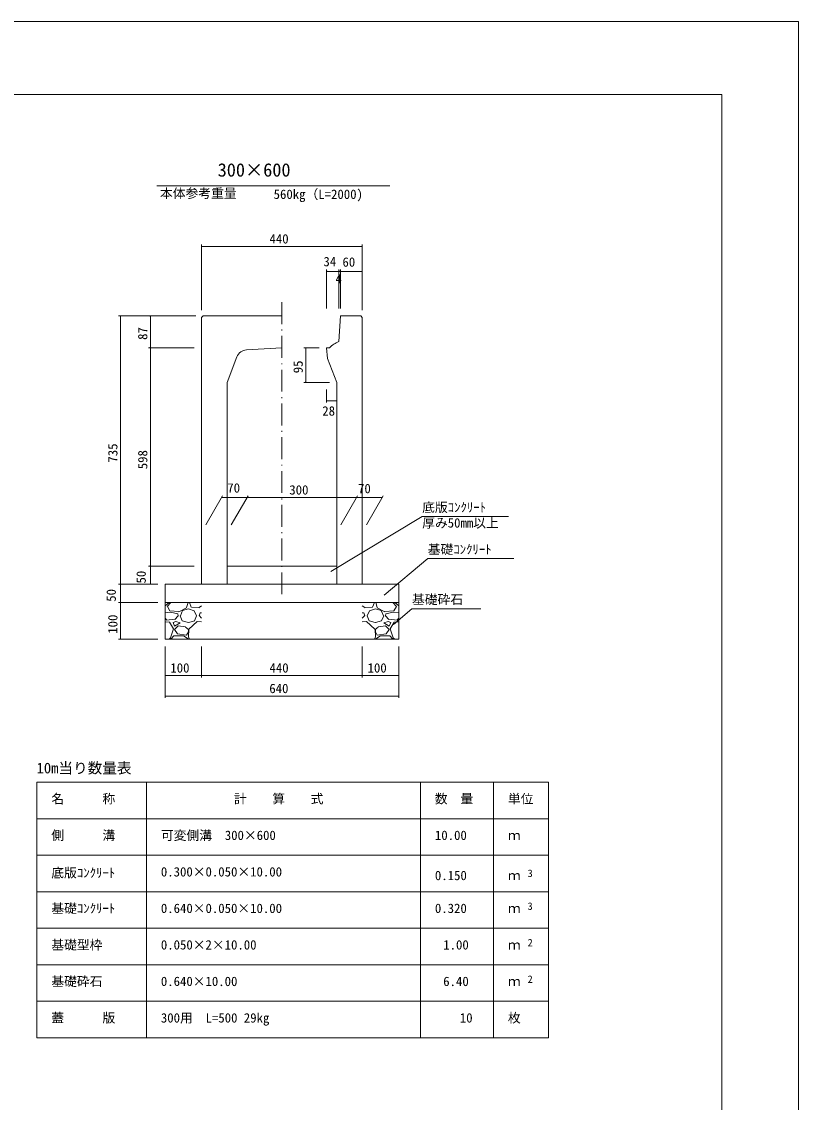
# Model space of a CAD drawing. Units: millimetres on the paper, scale 1:10. Extents: x 0 to 841, y 0 to 594.
# Drawn here: x 628.3 to 841, y 298 to 594 of the extents above; entities that cross this region are included whole.
import ezdxf
from ezdxf.enums import TextEntityAlignment as Align

# ---------------------------------------------------------------- set-up
doc = ezdxf.new("R2010")
doc.units = ezdxf.units.MM
doc.linetypes.add('DASHED_DOTTED', pattern=[9.25, 6, -1.5, 0.25, -1.5])
for name, color, linetype, lineweight in [('D-STR-DIM（寸法）', 7, 'Continuous', 18), ('D-STR-HTXT（旗揚げ）', 4, 'Continuous', 18), ('D-STR-STRn（構造物）', 7, 'Continuous', 18), ('D-STR（構造物外形線）', 1, 'Continuous', 18), ('D-TTL(外枠）', 2, 'Continuous', 18), ('DEFPOINTS_2', 8, 'Continuous', 18)]:
    doc.layers.add(name, color=color, linetype=linetype, lineweight=lineweight)
doc.layers.add('D-STR-TXT（文字）', color=7, linetype='Continuous')
doc.styles.add('ＭＳ ゴシック', font='')
doc.styles.get('ＭＳ ゴシック').set_extended_font_data('MS Gothic')

msp = doc.modelspace()

# ---------------------------------------------------------------- linework, layer by layer
at = {"layer": 'D-STR-DIM（寸法）'}
for p, q in [((677.602, 515.004), (677.602, 532.914)), ((721.602, 515.004), (721.602, 532.914)), ((677.602, 532.414), (677.752, 532.439)), ((677.602, 532.414), (677.622, 532.414)), ((677.752, 532.389), (677.602, 532.414)), ((677.622, 532.414), (721.582, 532.414)), ((721.452, 532.439), (721.602, 532.414)), ((721.602, 532.414), (721.452, 532.389)), ((721.602, 532.414), (721.582, 532.414)), ((711.802, 515.404), (711.802, 526.098)), ((711.802, 525.598), (711.952, 525.623)), ((711.802, 525.598), (711.822, 525.598)), ((711.952, 525.573), (711.802, 525.598)), ((711.822, 525.598), (715.182, 525.598)), ((715.052, 525.623), (715.202, 525.598)), ((715.202, 525.598), (715.052, 525.573)), ((715.202, 525.598), (715.182, 525.598)), ((715.202, 515.404), (715.202, 526.098)), ((715.202, 515.404), (715.202, 526.098)), ((715.202, 525.598), (715.352, 525.623)), ((715.202, 525.598), (715.222, 525.598)), ((715.352, 525.573), (715.202, 525.598)), ((715.582, 525.598), (715.222, 525.598)), ((715.452, 525.623), (715.602, 525.598)), ((715.602, 525.598), (715.452, 525.573)), ((715.602, 525.598), (715.582, 525.598)), ((715.602, 515.404), (715.602, 526.098)), ((715.602, 515.404), (715.602, 526.098)), ((715.602, 525.598), (715.752, 525.623)), ((715.602, 525.598), (715.622, 525.598)), ((715.752, 525.573), (715.602, 525.598)), ((715.622, 525.598), (721.582, 525.598)), ((721.452, 525.623), (721.602, 525.598)), ((721.602, 525.598), (721.452, 525.573)), ((721.602, 525.598), (721.582, 525.598)), ((721.602, 515.004), (721.602, 526.098)), ((676.002, 513.404), (654.896, 513.404)), ((655.371, 513.254), (655.396, 513.404)), ((655.396, 513.404), (655.396, 513.384)), ((655.396, 513.404), (655.421, 513.254)), ((655.396, 513.384), (655.396, 439.924)), ((676.002, 513.404), (663.087, 513.404)), ((663.562, 513.254), (663.587, 513.404)), ((663.587, 513.404), (663.587, 513.384)), ((663.587, 513.404), (663.612, 513.254)), ((663.587, 513.384), (663.587, 504.724)), ((675.602, 504.704), (663.087, 504.704)), ((675.602, 504.704), (663.087, 504.704)), ((663.587, 504.704), (663.562, 504.854)), ((663.562, 504.554), (663.587, 504.704)), ((663.612, 504.854), (663.587, 504.704)), ((663.587, 504.704), (663.587, 504.724)), ((663.587, 504.704), (663.587, 504.684)), ((663.587, 504.704), (663.612, 504.554)), ((663.587, 504.684), (663.587, 444.924)), ((709.802, 504.704), (705.629, 504.704)), ((706.104, 504.554), (706.129, 504.704)), ((706.129, 504.704), (706.129, 504.684)), ((706.129, 504.704), (706.154, 504.554)), ((706.129, 504.684), (706.129, 495.224)), ((712.602, 495.204), (705.629, 495.204)), ((706.129, 495.204), (706.104, 495.354)), ((706.154, 495.354), (706.129, 495.204)), ((706.129, 495.204), (706.129, 495.224)), ((711.802, 493.204), (711.802, 489.655)), ((714.602, 493.204), (714.602, 489.655)), ((711.802, 490.155), (711.952, 490.18)), ((711.802, 490.155), (711.822, 490.155)), ((711.952, 490.13), (711.802, 490.155)), ((711.822, 490.155), (714.582, 490.155)), ((714.452, 490.18), (714.602, 490.155)), ((714.602, 490.155), (714.452, 490.13)), ((714.602, 490.155), (714.582, 490.155)), ((678.756, 456.221), (683.336, 464.154)), ((683.048, 463.654), (683.198, 463.679)), ((683.048, 463.654), (683.068, 463.654)), ((683.198, 463.629), (683.048, 463.654)), ((690.028, 463.654), (683.068, 463.654)), ((685.756, 456.221), (690.336, 464.154)), ((685.756, 456.221), (690.336, 464.154)), ((689.898, 463.679), (690.048, 463.654)), ((690.048, 463.654), (689.898, 463.629)), ((690.048, 463.654), (690.028, 463.654)), ((690.048, 463.654), (690.198, 463.679)), ((690.048, 463.654), (690.068, 463.654)), ((690.198, 463.629), (690.048, 463.654)), ((690.068, 463.654), (720.028, 463.654)), ((715.756, 456.221), (720.336, 464.154)), ((715.756, 456.221), (720.336, 464.154)), ((719.898, 463.679), (720.048, 463.654)), ((720.048, 463.654), (719.898, 463.629)), ((720.048, 463.654), (720.028, 463.654)), ((720.048, 463.654), (720.198, 463.679)), ((720.048, 463.654), (720.068, 463.654)), ((720.198, 463.629), (720.048, 463.654)), ((720.068, 463.654), (727.028, 463.654)), ((722.756, 456.221), (727.336, 464.154)), ((726.898, 463.679), (727.048, 463.654)), ((727.048, 463.654), (726.898, 463.629)), ((727.048, 463.654), (727.028, 463.654)), ((675.602, 444.904), (663.087, 444.904)), ((673.602, 444.904), (663.087, 444.904)), ((663.587, 444.904), (663.562, 445.054)), ((663.562, 444.754), (663.587, 444.904)), ((663.612, 445.054), (663.587, 444.904)), ((663.587, 444.904), (663.587, 444.924)), ((663.587, 444.904), (663.587, 444.884)), ((663.587, 444.904), (663.612, 444.754)), ((663.587, 439.924), (663.587, 444.884)), ((665.602, 439.904), (654.896, 439.904)), ((665.602, 439.904), (654.896, 439.904)), ((655.396, 439.904), (655.371, 440.054)), ((655.371, 439.754), (655.396, 439.904)), ((655.421, 440.054), (655.396, 439.904)), ((655.396, 439.904), (655.396, 439.924)), ((655.396, 439.904), (655.396, 439.884)), ((655.396, 439.904), (655.421, 439.754)), ((655.396, 439.884), (655.396, 434.924)), ((665.602, 439.904), (663.087, 439.904)), ((663.587, 439.904), (663.562, 440.054)), ((663.612, 440.054), (663.587, 439.904)), ((663.587, 439.904), (663.587, 439.924)), ((665.602, 434.904), (654.896, 434.904)), ((665.602, 434.904), (654.896, 434.904)), ((655.396, 434.904), (655.371, 435.054)), ((655.371, 434.754), (655.396, 434.904)), ((655.421, 435.054), (655.396, 434.904)), ((655.396, 434.904), (655.396, 434.924)), ((655.396, 434.904), (655.396, 434.884)), ((655.396, 434.904), (655.421, 434.754)), ((655.396, 434.884), (655.396, 424.924)), ((665.602, 424.904), (654.896, 424.904)), ((655.396, 424.904), (655.371, 425.054)), ((655.421, 425.054), (655.396, 424.904)), ((655.396, 424.904), (655.396, 424.924)), ((667.602, 422.904), (667.602, 408.781)), ((667.602, 422.904), (667.602, 414.404)), ((677.602, 422.904), (677.602, 414.404)), ((677.602, 422.904), (677.602, 414.404)), ((721.602, 422.904), (721.602, 414.404)), ((721.602, 422.904), (721.602, 414.404)), ((731.602, 422.904), (731.602, 408.781)), ((731.602, 422.904), (731.602, 414.404)), ((667.602, 414.904), (667.752, 414.929)), ((667.602, 414.904), (667.622, 414.904)), ((667.752, 414.879), (667.602, 414.904)), ((667.622, 414.904), (677.582, 414.904)), ((677.452, 414.929), (677.602, 414.904)), ((677.602, 414.904), (677.452, 414.879)), ((677.602, 414.904), (677.582, 414.904)), ((677.602, 414.904), (677.752, 414.929)), ((677.602, 414.904), (677.622, 414.904)), ((677.752, 414.879), (677.602, 414.904)), ((677.622, 414.904), (721.582, 414.904)), ((721.452, 414.929), (721.602, 414.904)), ((721.602, 414.904), (721.452, 414.879)), ((721.602, 414.904), (721.582, 414.904)), ((721.602, 414.904), (721.752, 414.929)), ((721.602, 414.904), (721.622, 414.904)), ((721.752, 414.879), (721.602, 414.904)), ((721.622, 414.904), (731.582, 414.904)), ((731.452, 414.929), (731.602, 414.904)), ((731.602, 414.904), (731.452, 414.879)), ((731.602, 414.904), (731.582, 414.904)), ((667.602, 409.281), (667.752, 409.306)), ((667.602, 409.281), (667.622, 409.281)), ((667.752, 409.256), (667.602, 409.281)), ((667.622, 409.281), (731.582, 409.281)), ((731.452, 409.306), (731.602, 409.281)), ((731.602, 409.281), (731.452, 409.256)), ((731.602, 409.281), (731.582, 409.281))]:
    msp.add_line(p, q, dxfattribs=at)
at = {"layer": 'D-STR-HTXT（旗揚げ）'}
for p, q in [((665.387, 549), (729.171, 549)), ((712.972, 443.365), (738.001, 458.432)), ((761.599, 458.432), (738.001, 458.432)), ((727.609, 436.923), (739.526, 446.936)), ((763.125, 446.936), (739.526, 446.936)), ((730.129, 428.932), (735.212, 433.194)), ((754.076, 433.194), (735.212, 433.194)), ((632.547, 385.703), (772.547, 385.703)), ((632.547, 315.703), (632.547, 385.703)), ((662.547, 315.703), (662.547, 385.703)), ((737.547, 315.703), (737.547, 385.703)), ((757.547, 353.703), (757.547, 385.703)), ((757.547, 315.703), (757.547, 385.703)), ((772.547, 315.703), (772.547, 385.703)), ((632.547, 375.703), (772.547, 375.703)), ((632.547, 365.703), (772.547, 365.703)), ((632.547, 355.703), (772.547, 355.703)), ((632.547, 345.703), (772.547, 345.703)), ((632.547, 335.703), (772.547, 335.703)), ((632.547, 325.703), (772.547, 325.703)), ((632.547, 315.703), (772.547, 315.703))]:
    msp.add_line(p, q, dxfattribs=at)
at = {"layer": 'D-STR-STRn（構造物）', "linetype": 'DASHED_DOTTED'}
msp.add_line((699.602, 437.155), (699.602, 517.559), dxfattribs=at)
at = {"layer": 'D-STR-STRn（構造物）'}
for p, q in [((684.602, 444.904), (714.602, 444.904)), ((667.602, 439.904), (731.602, 439.904)), ((667.602, 439.904), (667.602, 424.904)), ((731.602, 439.904), (731.602, 424.904)), ((667.602, 434.904), (731.602, 434.904)), ((667.602, 434.034), (668.727, 434.904)), ((669.128, 432.288), (667.602, 432.127)), ((668.219, 433.8), (669.213, 434.904)), ((668.939, 432.594), (668.239, 433.794)), ((671.413, 432.42), (668.913, 432.62)), ((671.115, 431.805), (669.115, 432.305)), ((673.524, 433.492), (671.424, 432.392)), ((671.817, 431.299), (672.417, 432.699)), ((672.42, 432.699), (674.02, 433.199)), ((673.922, 434.899), (673.522, 433.499)), ((674.015, 433.199), (675.615, 432.599)), ((674.263, 434.904), (674.802, 433.623)), ((674.813, 433.594), (676.913, 433.494)), ((675.62, 432.596), (676.22, 431.296)), ((676.919, 433.507), (677.602, 434.034)), ((722.284, 433.507), (721.602, 434.034)), ((724.39, 433.594), (722.29, 433.494)), ((723.583, 432.596), (722.983, 431.296)), ((725.188, 433.199), (723.588, 432.599)), ((724.94, 434.904), (724.401, 433.623)), ((726.783, 432.699), (725.183, 433.199)), ((725.281, 434.899), (725.681, 433.499)), ((725.679, 433.492), (727.779, 432.392)), ((727.386, 431.299), (726.786, 432.699)), ((727.79, 432.42), (730.29, 432.62)), ((728.088, 431.805), (730.088, 432.305)), ((730.984, 433.8), (729.99, 434.904)), ((730.075, 432.288), (731.602, 432.127)), ((730.264, 432.594), (730.964, 433.794)), ((731.602, 434.034), (730.476, 434.904)), ((668.016, 430.132), (667.602, 430.584)), ((668.822, 429.489), (667.602, 429.591)), ((670.312, 430.305), (668.012, 430.105)), ((669.941, 427.705), (668.841, 429.505)), ((669.815, 429.4), (670.215, 428.4)), ((670.518, 429.696), (669.818, 429.396)), ((670.215, 428.402), (671.715, 429.302)), ((671.219, 431.3), (670.319, 430.3)), ((671.722, 429.301), (670.522, 429.701)), ((671.22, 431.293), (671.12, 431.793)), ((671.71, 431.302), (672.31, 429.902)), ((672.311, 429.892), (674.011, 429.392)), ((674.024, 429.393), (675.724, 429.893)), ((676.421, 429.699), (674.121, 427.599)), ((675.716, 429.904), (676.216, 431.304)), ((677.602, 429.591), (676.422, 429.689)), ((677.602, 430.584), (676.916, 431.332)), ((676.917, 431.302), (677.217, 432.102)), ((677.602, 432.127), (677.228, 432.088)), ((721.602, 432.127), (721.975, 432.088)), ((721.602, 430.584), (722.287, 431.332)), ((721.602, 429.591), (722.781, 429.689)), ((722.286, 431.302), (721.986, 432.102)), ((722.782, 429.699), (725.082, 427.599)), ((723.487, 429.904), (722.987, 431.304)), ((725.179, 429.393), (723.479, 429.893)), ((726.892, 429.892), (725.192, 429.392)), ((727.493, 431.302), (726.893, 429.902)), ((727.481, 429.301), (728.681, 429.701)), ((728.988, 428.402), (727.488, 429.302)), ((727.983, 431.293), (728.083, 431.793)), ((727.984, 431.3), (728.884, 430.3)), ((728.685, 429.696), (729.385, 429.396)), ((728.891, 430.305), (731.191, 430.105)), ((729.388, 429.4), (728.988, 428.4)), ((729.262, 427.705), (730.362, 429.505)), ((730.381, 429.489), (731.602, 429.591)), ((731.187, 430.132), (731.602, 430.584)), ((669.12, 425.196), (669.92, 427.696)), ((670.216, 427.503), (671.016, 426.303)), ((671.218, 428.499), (670.218, 427.499)), ((671.022, 426.295), (673.522, 425.995)), ((673.23, 428.205), (671.23, 428.505)), ((674.04, 427.479), (673.24, 428.179)), ((673.522, 426.001), (674.022, 426.901)), ((674.114, 427.604), (674.014, 425.504)), ((674.019, 426.9), (674.019, 427.5)), ((725.089, 427.604), (725.189, 425.504)), ((725.163, 427.479), (725.963, 428.179)), ((725.681, 426.001), (725.181, 426.901)), ((725.184, 426.9), (725.184, 427.5)), ((728.181, 426.295), (725.681, 425.995)), ((725.973, 428.205), (727.973, 428.505)), ((727.985, 428.499), (728.985, 427.499)), ((728.987, 427.503), (728.187, 426.303)), ((730.083, 425.196), (729.283, 427.696)), ((667.602, 424.904), (731.602, 424.904)), ((668.727, 424.904), (669.119, 425.207)), ((669.213, 424.904), (670.019, 425.8)), ((670.019, 425.8), (672.619, 425.8)), ((672.616, 425.822), (673.916, 424.922)), ((674.002, 425.523), (674.263, 424.904)), ((725.201, 425.523), (724.94, 424.904)), ((726.587, 425.822), (725.287, 424.922)), ((729.184, 425.8), (726.584, 425.8)), ((729.99, 424.904), (729.184, 425.8)), ((730.476, 424.904), (730.084, 425.207))]:
    msp.add_line(p, q, dxfattribs=at)
at = {"layer": 'D-STR（構造物外形線）'}
for p, q in [((677.602, 513.004), (678.002, 513.404)), ((677.602, 513.004), (677.602, 439.904)), ((678.002, 513.404), (683.202, 513.404)), ((683.102, 513.404), (699.602, 513.404)), ((715.202, 506.365), (715.602, 513.404)), ((715.602, 513.404), (721.202, 513.404)), ((721.202, 513.404), (716.002, 513.404)), ((721.602, 513.004), (721.202, 513.404)), ((721.602, 513.004), (721.602, 439.904)), ((699.602, 504.704), (689.912, 504.122)), ((712.602, 504.704), (711.802, 504.704)), ((712.602, 504.704), (711.802, 504.704)), ((711.802, 504.704), (712.102, 501.704)), ((687.291, 502.204), (684.602, 495.204)), ((712.102, 501.704), (714.602, 495.204)), ((684.602, 495.204), (684.602, 439.904)), ((714.602, 495.204), (714.602, 439.904)), ((677.602, 439.904), (684.602, 439.904)), ((721.602, 439.904), (714.602, 439.904))]:
    msp.add_line(p, q, dxfattribs=at)
for centre, radius, start, end in [((718.129, 498.92), 8, 111.46486, 133.704), ((690.091, 501.128), 3, 93.43363, 158.9827)]:
    msp.add_arc(centre, radius, start, end, dxfattribs=at)
at = {"layer": 'D-TTL(外枠）'}
for p in [(25, 574), (820, 20)]:
    msp.add_line(p, (820, 574), dxfattribs=at)
at = {"layer": 'DEFPOINTS_2'}
for p in [(0, 594), (841, 0)]:
    msp.add_line(p, (841, 594), dxfattribs=at)

# ---------------------------------------------------------------- texts
at = {"layer": 'D-STR-DIM（寸法）', "style": 'ＭＳ ゴシック'}
for s, p in [('440', (696.208, 532.464)), ('34', (710.973, 526.23)), ('60', (716.182, 526.11)), ('4', (714.273, 521.516)), ('28', (710.66, 485.326)), ('70', (684.654, 464.237)), ('300', (701.628, 463.704)), ('70', (720.455, 464.074)), ('100', (669.057, 414.954)), ('440', (696.208, 414.954)), ('100', (723.057, 414.954)), ('640', (696.155, 409.331))]:
    msp.add_text(s, height=2.566, dxfattribs=at).set_placement(p, align=Align.BOTTOM_LEFT)
for s, p in [('87', (663.537, 506.833)), ('95', (706.079, 497.697)), ('735', (655.346, 473.234)), ('598', (663.537, 471.41)), ('50', (663.104, 440.121)), ('50', (654.911, 435.121)), ('100', (655.346, 426.359))]:
    msp.add_text(s, height=2.566, rotation=90, dxfattribs=at).set_placement(p, align=Align.BOTTOM_LEFT)
at = {"layer": 'D-STR-TXT（文字）', "style": 'ＭＳ ゴシック'}
for s, height, p in [('300×600', 3.666, (682.013, 550.449)), ('本体参考重量', 2.566, (666.218, 544.933)), ('560kg（L=2000)', 2.566, (697.338, 544.67)), ('底版ｺﾝｸﾘｰﾄ', 2.566, (738.001, 458.932)), ('厚み50mm以上', 2.566, (738.001, 454.66)), ('基礎ｺﾝｸﾘｰﾄ', 2.566, (739.526, 447.436)), ('基礎砕石', 2.566, (735.212, 433.694)), ('10m当り数量表', 2.933, (632.438, 387.228)), ('名\u3000\u3000\u3000称', 2.566, (636.47, 379.106)), ('計\u3000\u3000算\u3000\u3000式', 2.566, (686.478, 379.106)), ('数\u3000量', 2.566, (741.47, 379.106)), ('単位', 2.566, (761.47, 379.106)), ('側\u3000\u3000\u3000溝', 2.566, (636.47, 369.106)), ('可変側溝\u3000300×600', 2.566, (666.47, 369.106)), ('10.00', 2.566, (741.497, 369.106)), ('ｍ', 2.566, (761.47, 369.106)), ('底版ｺﾝｸﾘｰﾄ', 2.566, (636.47, 358.84)), ('0.300×0.050×10.00', 2.566, (666.47, 359.106)), ('0.150', 2.566, (741.497, 358.106)), ('3', 2.053, (766.872, 359.11)), ('ｍ', 2.566, (761.47, 358.106)), ('基礎ｺﾝｸﾘｰﾄ', 2.566, (636.47, 349.106)), ('0.640×0.050×10.00', 2.566, (666.47, 349.106)), ('0.320', 2.566, (741.497, 349.106)), ('3', 2.053, (766.872, 350.11)), ('ｍ', 2.566, (761.47, 349.106)), ('基礎型枠', 2.566, (636.47, 339.106)), ('0.050×2×10.00', 2.566, (666.47, 339.106)), ('1.00', 2.566, (743.771, 339.106)), ('ｍ', 2.566, (761.47, 339.106)), ('2', 2.053, (766.872, 340.11)), ('基礎砕石', 2.566, (636.47, 329.106)), ('0.640×10.00', 2.566, (666.47, 329.106)), ('6.40', 2.566, (743.771, 329.106)), ('ｍ', 2.566, (761.47, 329.106)), ('2', 2.053, (766.872, 330.11)), ('蓋\u3000\u3000\u3000版', 2.566, (636.47, 319.106)), ('枚', 2.566, (761.47, 319.106)), ('300用\u3000L=500 29kg', 2.566, (666.47, 319.106)), ('10', 2.566, (748.319, 319.106))]:
    msp.add_text(s, height=height, dxfattribs=at).set_placement(p, align=Align.BOTTOM_LEFT)

doc.saveas('drawing.dxf')
